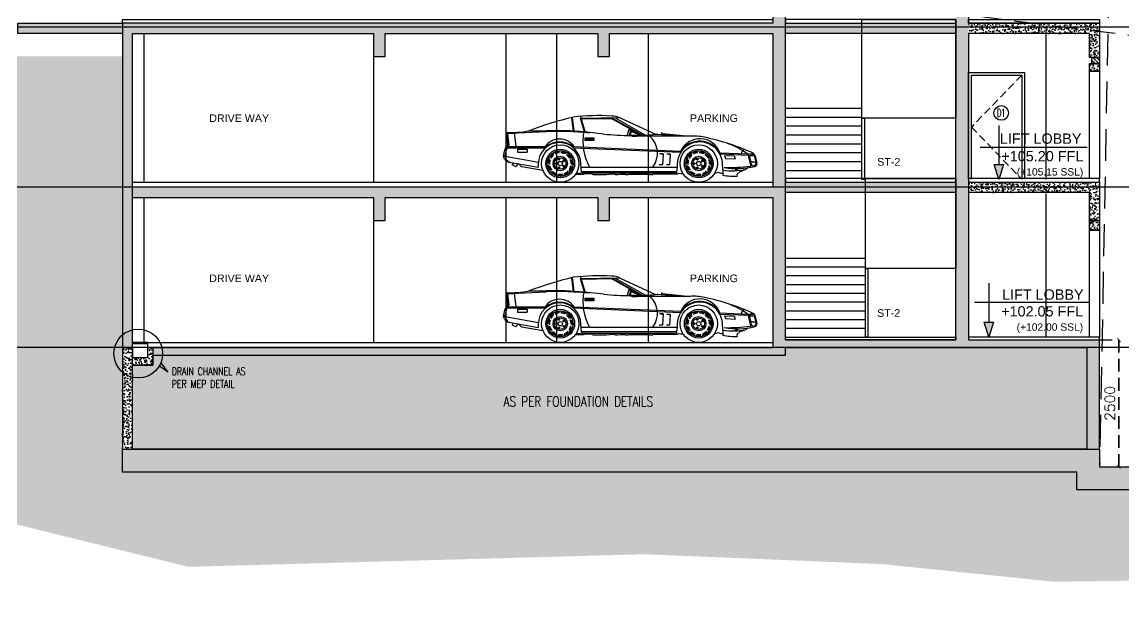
# Model space of a CAD drawing. Header units: millimetres. Extents: x -414464 to 1686, y -90036 to 108605.
# Drawn here: x -127177 to -105512, y -6385 to 5315 of the extents above; entities that cross this region are included whole.
import ezdxf
from ezdxf.enums import TextEntityAlignment as Align

# ---------------------------------------------------------------- set-up
doc = ezdxf.new("R2010")
doc.units = ezdxf.units.MM
doc.header["$LTSCALE"] = 1000
doc.header["$MEASUREMENT"] = 0
for name, pattern in [('AUDIT_D_120904163729-0', [0]), ('COLUMNS-T5-231111$0$HIDDEN', [0.375, 0.25, -0.125]), ('DASHED', [0.75, 0.5, -0.25]), ('HIDDEN', [0.375, 0.25, -0.125]), ('HIDDEN2', [0.1875, 0.125, -0.0625]), ('T8_PROFILE SECTIONS$0$HIDDEN', [0.375, 0.25, -0.125])]:
    doc.linetypes.add(name, pattern=pattern)
doc.layers.get('0').update_dxf_attribs({"linetype": 'AUDIT_D_120904163729-0'})
for name, color, linetype in [('a-door', 1, 'Continuous'), ('a-ele 1', 252, 'Continuous'), ('A-ELE1', 8, 'Continuous'), ('a-floor finish', 26, 'Continuous'), ('a-hat rcc', 252, 'Continuous'), ('a-hat wall-100', 252, 'Continuous'), ('a-pl ele', 225, 'Continuous'), ('a-rcc', 3, 'Continuous'), ('A-RSP DOOR NO', 4, 'Continuous'), ('a-wall-100', 6, 'Continuous'), ('B-AR-ANNO-E DECK FLOOR$0$a-text', 4, 'Continuous'), ('EL', 1, 'Continuous'), ('ELEV 5', 8, 'Continuous'), ('LEVEL', 7, 'Continuous'), ('PRESTXT', 7, 'Continuous'), ('sb-hatch', 1, 'Continuous'), ('STAIRS', 1, 'Continuous')]:
    doc.layers.add(name, color=color, linetype=linetype)
doc.layers.add('T8_PROFILE SECTIONS$0$A-DIMENSION', color=2, linetype='Continuous', lineweight=35)
doc.styles.add('arial', font='sanss___.ttf')
doc.styles.add('ATTR', font='romans.shx', dxfattribs={"width": 0.8, "height": 0.7})
doc.styles.add('B-AR-ANNO-E DECK FLOOR$0$DIMTEXT', font='SIMPLEX.shx', dxfattribs={"width": 0.75})
doc.styles.add('DIM150', font='SIMPLEX.shx', dxfattribs={"width": 0.6})
doc.styles.add('T8_PROFILE SECTIONS$0$Romans 1', font='romans.shx', dxfattribs={"height": 200})
doc.dimstyles.new('T8_PROFILE SECTIONS$0$ALPINE S', dxfattribs={"dimscale": 0, "dimtxt": 200, "dimasz": 75, "dimexe": 0, "dimexo": 0, "dimgap": 75, "dimtad": 1, "dimdec": 0, "dimzin": 0, "dimdsep": 46, "dimtxsty": 'T8_PROFILE SECTIONS$0$Romans 1', "dimblk": 'T8_PROFILE SECTIONS$0$_ArchTick', "dimcen": 0.09, "dimclrd": 256, "dimclre": 256, "dimclrt": 7, "dimadec": 0, "dimazin": 0, "dimtfac": 1, "dimtdec": 0, "dimtofl": 0, "dimtmove": 1, "dimatfit": 0, "dimldrblk": 'T8_PROFILE SECTIONS$0$_Open90', "dimfxl": 1, "dimtolj": 1, "dimtzin": 0, "dimarcsym": 0})
pattern_1 = [(50, (-181260.01, -158031.87), (143.45204, -12.55043), [15, -165]), (355, (-181260.01, -158031.87), (-27.75027, 150.43843), [12, -132]), (100.45144, (-181248.06, -158032.91), (115.70177, 137.888), [12.74804, -140.22842]), (46.1842, (-181260.01, -157991.87), (213.44827, -33.10386), [22.5, -247.5]), (96.63564, (-181242.23, -157994.63), (186.9324, 194.82372), [19.12207, -210.34275]), (351.18416, (-181260.01, -157991.87), (186.9324, 194.82372), [18, -198]), (21, (-181240.01, -158001.87), (119.38141, -80.52378), [15, -165]), (326, (-181240.01, -158001.87), (48.66307, 145.03001), [12, -132]), (71.45144, (-181230.06, -158008.58), (168.04448, 64.50623), [12.74804, -140.22842]), (37.5, (-181260.013, -158031.87), (2.431971, 66.57877), [0, -130.4, 0, -134, 0, -132.5]), (7.5, (-181260.01, -158031.87), (52.613907, 78.882342), [0, -76.4, 0, -127.4, 0, -50.5]), (327.5, (-181304.613, -158031.87), (106.764487, -4.510974), [0, -50, 0, -156, 0, -207]), (317.5, (-181324.61, -158031.87), (116.637234, 20.020996), [0, -65, 0, -103.6, 0, -147])]
pattern_2 = [(50, (0, 0), (143.45204, -12.55043), [15, -165]), (355, (0, 0), (-27.75027, 150.43843), [12, -132]), (100.45144, (11.95, -1.05), (115.70177, 137.888), [12.74804, -140.22842]), (46.1842, (0, 40), (213.44827, -33.10386), [22.5, -247.5]), (96.63564, (17.79, 37.24), (186.9324, 194.82372), [19.12207, -210.34275]), (351.18416, (0, 40), (186.9324, 194.82372), [18, -198]), (21, (20, 30), (119.38141, -80.52378), [15, -165]), (326, (20, 30), (48.66307, 145.03001), [12, -132]), (71.45144, (29.95, 23.29), (168.04448, 64.50623), [12.74804, -140.22842]), (37.5, (0, 0), (2.431971, 66.57877), [0, -130.4, 0, -134, 0, -132.5]), (7.5, (0, 0), (52.613907, 78.882342), [0, -76.4, 0, -127.4, 0, -50.5]), (327.5, (-44.6, 0), (106.764487, -4.510974), [0, -50, 0, -156, 0, -207]), (317.5, (-64.6, 0), (116.637234, 20.020996), [0, -65, 0, -103.6, 0, -147])]

# ---------------------------------------------------------------- blocks, each defined once
blk = doc.blocks.new('A$C50ED7ECD')
at = {"layer": 'LEVEL', "color": 8, "linetype": 'HIDDEN2', "ltscale": 5}
for p, q in [((147.4587, 5.215), (63.4951, 5.215)), ((147.4587, 2.065), (63.4951, 2.065)), ((147.4587, -1.085), (63.4951, -1.085))]:
    blk.add_line(p, q, dxfattribs=at)
blk = doc.blocks.new('Door-Tag')
at = {"layer": 'A-RSP DOOR NO'}
blk.add_circle((0, 0.001), 0.16, dxfattribs=at)
at = {"layer": 'A-RSP DOOR NO', "style": 'DIM150', "width": 0.6}
blk.add_attdef('DOOR-NO', text='', height=0.16, dxfattribs=at).set_placement((258.618, 64.001), align=Align.MIDDLE_CENTER)
blk = doc.blocks.new('02ECAR07')
at = {"color": 0, "linetype": 'ByBlock'}
for p, q in [((-127.48, 35.41), (-128.75, 44.93)), ((-126.99, 35.48), (-128.25, 45)), ((-95.06, 44.72), (-122.72, 44.25)), ((-120, 35), (-122.72, 44.25)), ((-100.76, 44.12), (-122.05, 43.76)), ((-119.52, 35.14), (-122.05, 43.76)), ((-101.62, 44.61), (-80.37, 32.65)), ((-100.63, 44.63), (-79.42, 32.7)), ((-98.66, 44.66), (-77.56, 32.79)), ((-95.06, 44.72), (-70.5, 33.35)), ((-174.5, 34.5), (-173.5, 26)), ((-173.43, 33.98), (-172.48, 25.86)), ((-167.5, 24.75), (-168.5, 34.25)), ((-166.18, 34.23), (-146.49, 35.25)), ((-158.5, 35.75), (-146.5, 35.75)), ((-106.5, 33.5), (-120, 35)), ((-119.5, 29), (-119.5, 30.75)), ((-119.5, 30.75), (-113.5, 30.75)), ((-113.5, 30.75), (-113.5, 29)), ((-89.43, 36.03), (-90.35, 32.64)), ((-87.98, 35.63), (-88.84, 32.5)), ((-87.5, 35.5), (-88.25, 32.75)), ((-88.25, 32.75), (-81.75, 32.75)), ((-88.25, 32.75), (-87.75, 32.25)), ((-87.75, 32.25), (-82.25, 32.5)), ((-87.25, 36), (-87.5, 35.5)), ((-81.5, 32.75), (-87.5, 35.25)), ((-81.5, 32.75), (-87.25, 36)), ((-86.5, 31.75), (-86.5, 32.5)), ((-83.5, 31.75), (-86.5, 31.75)), ((-83.5, 32.5), (-83.5, 31.75)), ((-46.5, 32), (-83.5, 32)), ((-82.25, 32.5), (-81.5, 32.75)), ((-69.1, 33.46), (-50.9, 32)), ((-66.43, 34.23), (-66.69, 33.24)), ((-65.78, 34.17), (-66.43, 34.23)), ((-65.59, 33.93), (-65.78, 34.17)), ((-65.59, 33.93), (-46.5, 32)), ((-176.17, 18.33), (-174.94, 23.24)), ((-175.11, 18.42), (-173.91, 23.24)), ((-174, 24.75), (-173.5, 26)), ((-173.75, 24.25), (-174, 24.75)), ((-174, 23.75), (-173.75, 24.25)), ((-173.97, 24.75), (-146.66, 24.75)), ((-173.97, 24), (-146.79, 24)), ((-172.92, 24.75), (-172.48, 25.86)), ((-166.5, 23), (-159.75, 23)), ((-166.5, 23), (-166.5, 21)), ((-159.75, 23), (-159.75, 21)), ((-127.85, 24.76), (-53.04, 21.6)), ((-127.71, 24), (-52.94, 20.85)), ((-113.5, 29.75), (-119.5, 29.75)), ((-113.5, 29), (-119.5, 29)), ((-175.52, 18.17), (-176.11, 18.17)), ((-175.53, 16.36), (-176.11, 17.69)), ((-175, 18), (-175.52, 18.17)), ((-175.13, 18.04), (-151.95, 13.92)), ((-174.13, 15.66), (-175.06, 17.78)), ((-166.5, 21), (-159.75, 21)), ((-65.25, 19.75), (-67.75, 19.75)), ((-65.25, 19.75), (-65.75, 12)), ((-60.25, 19.5), (-62.75, 19.5)), ((-60.25, 19.5), (-60.75, 12)), ((-25.88, 19.71), (-6.24, 18.88)), ((-25.72, 20.45), (-6.43, 19.64)), ((-22.49, 18.57), (-15.83, 18.29)), ((-22.49, 18.57), (-21.98, 16.54)), ((-21.98, 16.54), (-15.07, 16.25)), ((-15.83, 18.29), (-15.07, 16.25)), ((-6.43, 19.64), (-4.71, 12.54)), ((-6.24, 18.88), (-1.96, 19.31)), ((-5.66, 19.69), (-2.83, 19.98)), ((-5.18, 17.66), (-4.23, 13.75)), ((-4.74, 18.28), (-1.88, 18.56)), ((-1.88, 18.56), (-0.75, 14)), ((-1.45, 18.82), (-0.04, 13.39)), ((-172.57, 14.02), (-152, 10.37)), ((-167.43, 10.72), (-170.11, 12.08)), ((-164.96, 12.06), (-165.25, 12.75)), ((-163.47, 10.88), (-148.87, 8.29)), ((-152, 12.75), (-152, 10.37)), ((-122.07, 7.42), (-122.5, 12.75)), ((-122, 10.5), (-55.4, 10.5)), ((-65.75, 12), (-68, 12)), ((-60.75, 12), (-63, 12)), ((-55.4, 10.5), (-56, 7.5)), ((-23.75, 8.5), (-24.03, 13.18)), ((-23.75, 8.5), (-23.75, 5)), ((-11.75, 7.5), (-7.5, 9)), ((-7.5, 9), (-6.5, 10)), ((-4.5, 11.25), (-3.75, 11.75)), ((-4.45, 14.64), (-1.25, 14)), ((-2.25, 14), (-4.24, 13.8)), ((-4.11, 13.22), (-3.75, 11.75)), ((-3.98, 11.81), (-1.75, 11.25)), ((-0.75, 14), (-2.25, 14)), ((-126, 5.5), (-120.5, 5.5)), ((-119.5, 6.5), (-125.75, 6)), ((-122, 7.5), (-56, 7.5)), ((-121.08, 6.5), (-56, 6.5)), ((-120.5, 5.5), (-119.25, 6)), ((-119.25, 6), (-114.25, 6)), ((-114.25, 6), (-114, 5.25)), ((-114, 5.25), (-104.5, 5.25)), ((-104.5, 5.25), (-102.5, 5.5)), ((-102.5, 5.5), (-100.5, 5.75)), ((-100.5, 5.75), (-99, 5.75)), ((-99, 5.75), (-98.5, 5.25)), ((-98.5, 5.25), (-96.75, 5.25)), ((-96.75, 5.25), (-95, 5.5)), ((-95, 5.5), (-91.75, 5.5)), ((-91.75, 5.5), (-91.5, 5.25)), ((-91.5, 5.25), (-89.5, 5.25)), ((-89.5, 5.25), (-88.75, 5.5)), ((-88.75, 5.5), (-75, 5.5)), ((-75, 5.5), (-74.5, 5.25)), ((-74.5, 5.25), (-72.5, 5.25)), ((-72.5, 5.25), (-72.25, 5.5)), ((-72.25, 5.5), (-64.75, 5.75)), ((-64.75, 5.75), (-56.5, 5.75)), ((-56.5, 5.75), (-55, 5.75)), ((-56, 7.5), (-56, 6.5)), ((-55, 5.75), (-54.5, 6.25)), ((-54.5, 6.25), (-53, 6)), ((-53, 6), (-52, 6)), ((-52, 6), (-51.58, 6.21)), ((-28.5, 6.25), (-29.49, 6.08)), ((-27, 6.75), (-28.5, 6.25)), ((-25, 6), (-27, 6.75)), ((-23.75, 6), (-25, 6)), ((-13.86, 5.63), (-11.75, 7.5))]:
    blk.add_line(p, q, dxfattribs=at)
for centre, radius in [((-136.75, 13), 13), ((-136.75, 13), 10), ((-40.5, 13), 13), ((-40.5, 13), 10), ((-136.75, 13), 9), ((-136.75, 13), 5), ((-136.75, 13), 4), ((-137.68, 15.85), 0.5), ((-40.5, 13), 9), ((-40.5, 13), 5), ((-40.5, 13), 4), ((-41.43, 15.85), 0.5), ((-139.75, 13), 0.5), ((-136.75, 13), 1.5), ((-137.68, 10.15), 0.5), ((-134.32, 14.76), 0.5), ((-134.32, 11.24), 0.5), ((-43.5, 13), 0.5), ((-40.5, 13), 1.5), ((-41.43, 10.15), 0.5), ((-38.07, 14.76), 0.5), ((-38.07, 11.24), 0.5)]:
    blk.add_circle(centre, radius, dxfattribs=at)
for centre, radius, start, end in [((-110.39, -96.48), 142.79, 86.22906, 96.98294), ((-100.5, 33.88), 12.13, 63.36964, 92.36209), ((-71.56, -191.14), 242.97, 103.37068, 110.96566), ((-121.08, 44.69), 1.7, 138.86115, 195.16002), ((-172.54, 112.41), 77.93, 268.5572, 280.37712), ((-174.28, 33.51), 0.968, 28.88096, 100.31646), ((-186.46, 28.71), 13.01, 353.86199, 19.33909), ((-186.13, 28.71), 13.01, 353.86199, 19.33909), ((-163.92, 31.67), 9.74, 179.51424, 197.70135), ((-172.54, 112.41), 78.43, 269.34674, 274.64872), ((-140.12, -207.54), 243.38, 85.25672, 91.50098), ((-140.12, -207.54), 242.88, 84.41789, 91.50098), ((-81.75, 28.75), 39.25, 170.83765, 207.70755), ((-87.75, 208.66), 176.16, 263.88991, 269.91886), ((-88.71, 35.81), 0.75, 346.1229, 163.36686), ((-87.75, 208.66), 176.16, 271.88118, 275.95818), ((-84.84, 20.2), 15.69, 321.83432, 48.79477), ((-69.26, 31.46), 2, 85.42737, 95.95818), ((-44, -1.71), 33.8, 77.18008, 94.24161), ((-72.68, -136.67), 171.78, 65.91101, 77.83974), ((-173.97, 23), 1, 90, 165.96376), ((-172.94, 23), 1, 90, 165.96376), ((-137.25, 12.75), 14.75, 0, 180), ((-137.25, 17.75), 12.25, 34.8499, 145.1501), ((-137.25, 12.75), 15.25, 51.93454, 128.10462), ((-39.75, 12.25), 15.75, 3.39314, 186.37937), ((-39.75, 12.25), 16.25, 30.32247, 144.8528), ((-39.62, 15.45), 14.75, 20.20327, 155.11643), ((-38.92, -25.7), 55.78, 54.37454, 70.69108), ((-175.2, 18.09), 1, 165.96376, 203.62938), ((-171.87, 17.96), 4, 203.62938, 259.92894), ((-174.14, 18.18), 1, 165.96376, 203.62938), ((-171.38, 16.86), 3, 203.62938, 259.92894), ((-136.75, 13), 8.5, 155.45455, 178.54158), ((-136.75, 13), 8, 159.12897, 182.43469), ((-136.75, 13), 7.5, 161.83836, 185.40834), ((-136.75, 13), 8.5, 122.72727, 145.81431), ((-136.75, 13), 8, 126.4017, 149.70742), ((-136.75, 13), 7.5, 129.11109, 152.68106), ((-136.75, 13), 7.5, 96.38382, 119.95379), ((-136.75, 13), 8, 93.67443, 116.98015), ((-136.75, 13), 8.5, 90, 113.08703), ((-136.75, 13), 7.5, 63.65654, 87.22652), ((-136.75, 13), 8, 60.94715, 84.25288), ((-136.75, 13), 8.5, 57.27273, 80.35976), ((-136.75, 13), 7.5, 30.92927, 54.49925), ((-136.75, 13), 8, 28.21988, 51.5256), ((-136.75, 13), 8.5, 24.54545, 47.63249), ((-136.75, 13), 7.5, 358.202, 21.77197), ((-136.75, 13), 8, 355.49261, 18.79833), ((-67.44, 15.69), 4.07, 58.17242, 94.39871), ((-62.44, 15.44), 4.07, 58.17242, 94.39871), ((-40.5, 13), 8.5, 155.45455, 178.54158), ((-40.5, 13), 8, 159.12897, 182.43469), ((-40.5, 13), 7.5, 161.83836, 185.40834), ((-40.5, 13), 8.5, 122.72727, 145.81431), ((-40.5, 13), 8, 126.4017, 149.70742), ((-40.5, 13), 7.5, 129.11109, 152.68106), ((-40.5, 13), 7.5, 96.38382, 119.95379), ((-40.5, 13), 8, 93.67443, 116.98015), ((-40.5, 13), 8.5, 90, 113.08703), ((-40.5, 13), 7.5, 63.65654, 87.22652), ((-40.5, 13), 8, 60.94715, 84.25288), ((-40.5, 13), 8.5, 57.27273, 80.35976), ((-40.5, 13), 7.5, 30.92927, 54.49925), ((-40.5, 13), 8, 28.21988, 51.5256), ((-40.5, 13), 8.5, 24.54545, 47.63249), ((-40.5, 13), 7.5, 358.202, 21.77197), ((-40.5, 13), 8, 355.49261, 18.79833), ((-7.91, 20.1), 2.87, 112.43961, 187.04751), ((-4.69, 17.78), 0.5, 95.67433, 193.57043), ((-3.39, 18.32), 2, 14.62087, 65.91101), ((-164.47, 9.88), 6.05, 143.80213, 158.69895), ((-165.06, 10.39), 2.4, 100.59686, 172.30302), ((-163.12, 12.85), 2, 203.19859, 259.92894), ((-136.75, 13), 8.5, 188.18182, 211.26885), ((-136.75, 13), 8, 191.85624, 215.16197), ((-136.75, 13), 7.5, 194.56563, 218.13561), ((-136.75, 13), 7.5, 292.74745, 316.31743), ((-136.75, 13), 7.5, 325.47472, 349.0447), ((-136.75, 13), 8, 322.76533, 346.07106), ((-136.75, 13), 8.5, 319.09091, 342.17794), ((-136.75, 13), 8.5, 351.81818, 14.90521), ((-40.5, 13), 8.5, 188.18182, 211.26885), ((-40.5, 13), 8, 191.85624, 215.16197), ((-40.5, 13), 7.5, 194.56563, 218.13561), ((-40.5, 13), 7.5, 292.74745, 316.31743), ((-40.5, 13), 7.5, 325.47472, 349.0447), ((-40.5, 13), 8, 322.76533, 346.07106), ((-40.5, 13), 8.5, 319.09091, 342.17794), ((-40.5, 13), 8.5, 351.81818, 14.90521), ((-16.88, 49.69), 41.76, 260.53823, 282.98655), ((-20.16, 129.93), 119.71, 268.75799, 277.51473), ((-13.8, 62.17), 52.69, 260.21832, 283.49259), ((-8.12, 6.46), 7.18, 155.00768, 167.84929), ((-8.12, 6.46), 6.18, 150.50211, 165.30361), ((-3.74, 12.78), 1, 193.57043, 255.96376), ((-3.31, 13.38), 2.64, 306.32683, 13.70696), ((-1.97, 12.88), 2, 283.49259, 14.62087), ((-136.75, 13), 8.5, 220.90909, 243.99612), ((-136.75, 13), 8, 224.58352, 247.88924), ((-136.75, 13), 7.5, 227.29291, 250.86288), ((-136.75, 13), 8.5, 253.63636, 276.7234), ((-136.75, 13), 8, 257.31079, 280.61651), ((-136.75, 13), 7.5, 260.02018, 283.59015), ((-136.75, 13), 8.5, 286.36364, 309.45067), ((-136.75, 13), 8, 290.03806, 313.34378), ((-121.08, 7.5), 1, 184.57392, 270), ((-40.5, 13), 8.5, 220.90909, 243.99612), ((-40.5, 13), 8, 224.58352, 247.88924), ((-40.5, 13), 7.5, 227.29291, 250.86288), ((-40.5, 13), 8.5, 253.63636, 276.7234), ((-40.5, 13), 8, 257.31079, 280.61651), ((-40.5, 13), 7.5, 260.02018, 283.59015), ((-40.5, 13), 8.5, 286.36364, 309.45067), ((-40.5, 13), 8, 290.03806, 313.34378), ((-15.86, 39.57), 35.46, 257.14682, 273.2327), ((-8.12, 4.88), 5.78, 172.52503, 187.03728)]:
    blk.add_arc(centre, radius, start, end, dxfattribs=at)
blk = doc.blocks.new('building-10-dopoff')
at = {"layer": 'sb-hatch'}
h = blk.add_hatch(dxfattribs=at)
h.set_pattern_fill('DOTS', color=8, scale=450, style=0)
h.set_pattern_definition([(337.090276, (324409.33, -2929.653), (23.9017488, 20.4322278), [0, -28.125])])
h.paths.add_polyline_path([(-16274.8, 125), (-16274.8, 125), (-16274.8, 50), (-15563, 50), (-15563, 125), (-15549.6, 125), (-15549.6, -280), (-16274.8, -280)])
edge = h.paths.add_edge_path()
edge.add_line((-2056.7, 200), (0, 200))
edge.add_line((0, 200), (0, 0))
edge.add_line((0, 0), (-2056.7, 0))
edge.add_line((-2056.7, 0), (-2056.7, 200))
blk.add_lwpolyline([(-2056.7, 200), (0, 200), (0, 0), (-2056.7, 0)], close=True)
at = {"layer": 'a-door', "color": 2, "linetype": 'COLUMNS-T5-231111$0$HIDDEN', "elevation": -15.3}
blk.add_lwpolyline([(3.3, 125), (-2897.8, 125)], dxfattribs=at)
at = {"color": 8, "style": 'ATTR', "text_generation_flag": 4, "width": 0.8, "flags": 9}
blk.add_attdef('ESTCODE', (-3884.6, 171.2), '', height=22.3, rotation=180, dxfattribs=at)
blk = doc.blocks.new('T8_PROFILE SECTIONS$0$_ArchTick')
at = {"color": 0, "linetype": 'ByBlock', "const_width": 0.15}
blk.add_lwpolyline([(-0.5, -0.5), (0.5, 0.5)], dxfattribs=at)
blk = doc.blocks.new('*D258')
at = {"layer": 'T8_PROFILE SECTIONS$0$A-DIMENSION', "linetype": 'T8_PROFILE SECTIONS$0$HIDDEN', "lineweight": -2, "transparency": 16777216}
for p, q in [((-105992, -935), (-105614, -935)), ((-105992, -3435), (-105614, -3435))]:
    blk.add_line(p, q, dxfattribs=at)
at = {"layer": 'T8_PROFILE SECTIONS$0$A-DIMENSION', "linetype": 'T8_PROFILE SECTIONS$0$HIDDEN', "transparency": 16777216}
blk.add_line((-105614, -3435), (-105614, -935), dxfattribs=at)
at = {"layer": 'T8_PROFILE SECTIONS$0$A-DIMENSION', "linetype": 'ByBlock', "transparency": 16777216, "xscale": 75, "yscale": 75, "zscale": 75}
for p, rotation in [((-105614, -935), 90), ((-105614, -3435), 270)]:
    blk.add_blockref('T8_PROFILE SECTIONS$0$_ArchTick', p, dxfattribs=dict(at, rotation=rotation))
at = {"layer": 'T8_PROFILE SECTIONS$0$A-DIMENSION', "color": 7, "linetype": 'ByBlock', "transparency": 16777216, "insert": (-105789, -2185), "char_height": 200, "attachment_point": 5, "rotation": 90, "style": 'T8_PROFILE SECTIONS$0$Romans 1'}
blk.add_mtext('\\A1;2500', dxfattribs=at)
blk = doc.blocks.new('T8_PROFILE SECTIONS$0$_Open90')
at = {"color": 0, "linetype": 'ByBlock', "lineweight": -2}
for p, q in [((0, 0), (-1, 0)), ((-0.5, 0.5), (0, 0)), ((0, 0), (-0.5, -0.5))]:
    blk.add_line(p, q, dxfattribs=at)

msp = doc.modelspace()

# ---------------------------------------------------------------- hatches: boundary and pattern name
at = {"layer": 'A-ELE1'}
h = msp.add_hatch(dxfattribs=at)
h.set_pattern_fill('EARTH', color=256, scale=1500, angle=45)
h.set_pattern_definition([(45, (-181260, -158031.87), (6e-14, 530.3301), [375, -375]), (45, (-181359.44, -157932.43), (6e-14, 530.3301), [375, -375]), (45, (-181458.88, -157833), (6e-14, 530.3301), [375, -375]), (135, (-181458.88, -157766.7), (-530.3301, 1e-13), [375, -375]), (135, (-181359.44, -157667.27), (-530.3301, 1e-13), [375, -375]), (135, (-181260, -157567.83), (-530.3301, 1e-13), [375, -375])])
h.paths.add_polyline_path([(-78098.9, -1285), (-78098.9, -3534.9), (-103540, -3535), (-103540, -3885), (-106440.8, -3885), (-106440.8, -3535), (-112616.2, -3535), (-125204.9, -3535), (-125204.9, 4640.8), (-142736, 4640.8), (-142477, 2065.8), (-141122, 892.1), (-131120, -1786.5), (-128765, -4200), (-123905, -5399), (-114939.1, -5151.6), (-110274.7, -5344.4), (-106897, -5691.4), (-100795, -5614.3), (-91723.6, -5421), (-85764.1, -6385), (-80529, -5690.9), (-64924.7, -4804.1), (-63814.9, -3185), (-76748.9, -3185), (-76748.9, -1285)])
h = msp.add_hatch(dxfattribs=at)
h.set_pattern_fill('HEX', color=256, scale=750, angle=90)
h.set_pattern_definition([(90, (-181260.01, -158031.87), (-162.37976, 1e-14), [93.75, -187.5]), (210, (-181260.01, -158031.87), (81.18988, -140.625), [93.75, -187.5]), (150, (-181260.01, -157938.12), (-81.18988, -140.625), [93.75, -187.5])])
h.paths.add_polyline_path([(-125004.8, -1435), (-124604.9, -1435), (-124604.9, -1235), (-112166.2, -1235), (-112166.2, -1085), (-106240.9, -1085), (-106240.9, -3085), (-125004.8, -3085)])
at = {"layer": 'a-hat rcc'}
h = msp.add_hatch(dxfattribs=at)
h.set_pattern_fill('AR-CONC', color=256, scale=20, style=0)
h.set_pattern_definition(pattern_2)
h.paths.add_polyline_path([(-108565.4, 11515), (-106190.9, 11515), (-106190.9, 10965), (-105991.8, 10965), (-105991.8, 11715), (-108816.2, 11715), (-108816.2, 8515), (-108816.2, 8315), (-108816.2, 5365), (-108816.2, 5165), (-108816.2, 2215), (-108816.2, 2140), (-108816.2, 1940), (-108816.2, -935), (-112166.2, -935), (-112166.2, 2065), (-112166.3, 5515), (-112166.3, 11515), (-112416.2, 11515), (-112416.2, 11315), (-112416.3, 5290), (-120800.9, 5290), (-125204.9, 5290), (-125204.9, -1085), (-125004.9, -1085), (-125004.9, -1085), (-125004.8, 5090), (-120264.5, 5090), (-120264.5, 4640), (-120034.5, 4640), (-120034.5, 5090), (-115854.9, 5090), (-115854.9, 4640), (-115624.9, 4640), (-115624.9, 5090), (-112416.2, 5090), (-112416.2, 2065), (-125004.8, 2065), (-125004.8, 1865), (-120264.5, 1865), (-120264.5, 1415), (-120034.5, 1415), (-120034.5, 1865), (-115854.9, 1865), (-115854.9, 1415), (-115624.9, 1415), (-115624.9, 1865), (-112416.2, 1865), (-112416.2, -1085), (-115096.2, -1085), (-120570.8, -1085), (-120800.8, -1085), (-124604.9, -1085), (-124604.9, -1235), (-120800.8, -1235), (-120570.8, -1235), (-115096.2, -1235), (-112166.2, -1235), (-112166.2, -1085), (-106240.9, -1085), (-106240.9, -3085), (-105990.9, -3085), (-105991.8, -935), (-108565.4, -935), (-108565.4, 2140), (-108565.4, 5165), (-108565.4, 8315), (-108565.4, 8365)])
h = msp.add_hatch(dxfattribs=at)
h.set_pattern_fill('AR-CONC', color=256, scale=20, style=0)
h.set_pattern_definition([(50, (5121898.37, -1787925.87), (143.4520365, -12.550427), [15, -165]), (355, (5121898.37, -1787925.87), (-27.7502667, 150.4384267), [12, -132]), (100.4514445, (5121910.33, -1787926.91), (115.7017693, 137.8879982), [12.7480384, -140.2284224]), (46.1842, (5121898.37, -1787885.87), (213.448266, -33.103856), [22.5, -247.5]), (96.6356355, (5121916.16, -1787888.63), (186.932389, 194.82372), [19.122068, -210.342752]), (351.184164, (5121898.37, -1787885.87), (186.932389, 194.82372), [18, -198]), (21, (5121918.37, -1787895.87), (119.3814104, -80.5237781), [15, -165]), (326, (5121918.37, -1787895.87), (48.6630664, 145.030009), [12, -132]), (71.4514447, (5121928.32, -1787902.58), (168.0444753, 64.5062306), [12.748038, -140.2284224]), (37.5, (5121898.374, -1787925.87), (2.43197106, 66.57877077), [0, -130.4, 0, -134, 0, -132.5]), (7.5, (5121898.374, -1787925.87), (52.6139075, 78.8823424), [0, -76.4, 0, -127.4, 0, -50.5]), (327.5, (5121853.774, -1787925.87), (106.76448723, -4.51097435), [0, -50, 0, -156, 0, -207]), (317.5, (5121833.77, -1787925.87), (116.6372339, 20.0209965), [0, -65, 0, -103.6, 0, -147])])
h.paths.add_polyline_path([(-112166.3, 5090), (-112166.3, 5290), (-108816.2, 5290), (-108816.2, 5090)])
h = msp.add_hatch(dxfattribs=at)
h.set_pattern_fill('AR-CONC', color=256, scale=20, style=0)
h.set_pattern_definition([(50, (5122055.83, -1775025.87), (143.4520365, -12.550427), [15, -165]), (355, (5122055.83, -1775025.87), (-27.7502667, 150.4384267), [12, -132]), (100.4514445, (5122067.78, -1775026.91), (115.7017693, 137.8879982), [12.7480384, -140.2284224]), (46.1842, (5122055.83, -1774985.87), (213.448266, -33.103856), [22.5, -247.5]), (96.6356355, (5122073.62, -1774988.63), (186.932389, 194.82372), [19.122068, -210.342752]), (351.184164, (5122055.83, -1774985.87), (186.932389, 194.82372), [18, -198]), (21, (5122075.83, -1774995.87), (119.3814104, -80.5237781), [15, -165]), (326, (5122075.83, -1774995.87), (48.6630664, 145.030009), [12, -132]), (71.4514447, (5122085.78, -1775002.58), (168.0444753, 64.5062306), [12.748038, -140.2284224]), (37.5, (5122055.83, -1775025.867), (2.43197106, 66.57877077), [0, -130.4, 0, -134, 0, -132.5]), (7.5, (5122055.83, -1775025.87), (52.6139075, 78.8823424), [0, -76.4, 0, -127.4, 0, -50.5]), (327.5, (5122011.23, -1775025.87), (106.76448723, -4.51097435), [0, -50, 0, -156, 0, -207]), (317.5, (5121991.23, -1775025.87), (116.6372339, 20.0209965), [0, -65, 0, -103.6, 0, -147])])
edge = h.paths.add_edge_path()
edge.add_line((-106190.9, 5090), (-108565.4, 5090))
edge.add_line((-108565.4, 5090), (-108565.4, 5290))
edge.add_line((-108565.4, 5290), (-106190.9, 5290))
edge.add_line((-106190.9, 5290), (-105991.8, 5290))
edge.add_line((-105991.8, 5290), (-105991.8, 4615))
edge.add_line((-105991.8, 4615), (-106190.9, 4615))
edge.add_line((-106190.9, 4615), (-106190.9, 5290))
h = msp.add_hatch(dxfattribs=at)
h.set_pattern_fill('AR-CONC', color=256, scale=20, style=0)
h.set_pattern_definition([(50, (-183619.38, -167506.87), (143.45204, -12.55043), [15, -165]), (355, (-183619.38, -167506.87), (-27.75027, 150.43843), [12, -132]), (100.451444, (-183607.42, -167507.91), (115.70177, 137.888), [12.74804, -140.22842]), (46.1842, (-183619.38, -167466.87), (213.44827, -33.10386), [22.5, -247.5]), (96.63564, (-183601.6, -167469.63), (186.9324, 194.82372), [19.12207, -210.34275]), (351.18416, (-183619.38, -167466.87), (186.9324, 194.82372), [18, -198]), (21, (-183599.38, -167476.87), (119.38141, -80.52378), [15, -165]), (326, (-183599.38, -167476.87), (48.66307, 145.03001), [12, -132]), (71.451445, (-183589.43, -167483.58), (168.04448, 64.50623), [12.74804, -140.22842]), (37.5, (-183619.38, -167506.87), (2.431971, 66.578771), [0, -130.4, 0, -134, 0, -132.5]), (7.5, (-183619.38, -167506.87), (52.613907, 78.882342), [0, -76.4, 0, -127.4, 0, -50.5]), (327.5, (-183663.98, -167506.87), (106.764487, -4.510974), [0, -50, 0, -156, 0, -207]), (317.5, (-183683.98, -167506.87), (116.637234, 20.020996), [0, -65, 0, -103.6, 0, -147])])
h.paths.add_polyline_path([(-106190.9, 4350), (-106190.9, 4500), (-105991.8, 4500), (-105991.8, 4350)])
h = msp.add_hatch(dxfattribs=at)
h.set_pattern_fill('AR-CONC', color=256, scale=20, style=0)
h.set_pattern_definition([(50, (5121898.37, -1790975.87), (143.4520365, -12.550427), [15, -165]), (355, (5121898.37, -1790975.87), (-27.7502667, 150.4384267), [12, -132]), (100.4514445, (5121910.33, -1790976.91), (115.7017693, 137.8879982), [12.7480384, -140.2284224]), (46.1842, (5121898.37, -1790935.87), (213.448266, -33.103856), [22.5, -247.5]), (96.6356355, (5121916.16, -1790938.63), (186.932389, 194.82372), [19.122068, -210.342752]), (351.184164, (5121898.37, -1790935.87), (186.932389, 194.82372), [18, -198]), (21, (5121918.37, -1790945.87), (119.3814104, -80.5237781), [15, -165]), (326, (5121918.37, -1790945.87), (48.6630664, 145.030009), [12, -132]), (71.4514447, (5121928.32, -1790952.58), (168.0444753, 64.5062306), [12.748038, -140.2284224]), (37.5, (5121898.374, -1790975.87), (2.43197106, 66.57877077), [0, -130.4, 0, -134, 0, -132.5]), (7.5, (5121898.374, -1790975.87), (52.6139075, 78.8823424), [0, -76.4, 0, -127.4, 0, -50.5]), (327.5, (5121853.774, -1790975.87), (106.76448723, -4.51097435), [0, -50, 0, -156, 0, -207]), (317.5, (5121833.77, -1790975.87), (116.6372339, 20.0209965), [0, -65, 0, -103.6, 0, -147])])
h.paths.add_polyline_path([(-112166.2, 1965), (-112166.2, 2165), (-108816.2, 2165), (-108816.2, 1965)])
h = msp.add_hatch(dxfattribs=at)
h.set_pattern_fill('AR-CONC', color=256, scale=20, style=0)
h.set_pattern_definition([(50, (5122055.83, -1775225.87), (143.4520365, -12.550427), [15, -165]), (355, (5122055.83, -1775225.87), (-27.7502667, 150.4384267), [12, -132]), (100.4514445, (5122067.78, -1775226.91), (115.7017693, 137.8879982), [12.7480384, -140.2284224]), (46.1842, (5122055.83, -1775185.87), (213.448266, -33.103856), [22.5, -247.5]), (96.6356355, (5122073.62, -1775188.63), (186.932389, 194.82372), [19.122068, -210.342752]), (351.184164, (5122055.83, -1775185.87), (186.932389, 194.82372), [18, -198]), (21, (5122075.83, -1775195.87), (119.3814104, -80.5237781), [15, -165]), (326, (5122075.83, -1775195.87), (48.6630664, 145.030009), [12, -132]), (71.4514447, (5122085.78, -1775202.58), (168.0444753, 64.5062306), [12.748038, -140.2284224]), (37.5, (5122055.83, -1775225.87), (2.43197106, 66.57877077), [0, -130.4, 0, -134, 0, -132.5]), (7.5, (5122055.83, -1775225.87), (52.6139075, 78.8823424), [0, -76.4, 0, -127.4, 0, -50.5]), (327.5, (5122011.23, -1775225.87), (106.76448723, -4.51097435), [0, -50, 0, -156, 0, -207]), (317.5, (5121991.23, -1775225.87), (116.6372339, 20.0209965), [0, -65, 0, -103.6, 0, -147])])
h.paths.add_polyline_path([(-106190.9, 2165), (-105991.8, 2165), (-105991.8, 1415), (-106190.9, 1415), (-106190.9, 1965), (-108565.4, 1965), (-108565.4, 2165)])
h = msp.add_hatch(dxfattribs=at)
h.set_pattern_fill('AR-CONC', color=256, scale=20, style=0)
h.set_pattern_definition([(50, (-183619.38, -170631.86), (143.45204, -12.55043), [15, -165]), (355, (-183619.38, -170631.86), (-27.75027, 150.43843), [12, -132]), (100.451444, (-183607.42, -170632.91), (115.70177, 137.888), [12.74804, -140.22842]), (46.1842, (-183619.38, -170591.86), (213.44827, -33.10386), [22.5, -247.5]), (96.63564, (-183601.6, -170594.62), (186.9324, 194.82372), [19.12207, -210.34275]), (351.18416, (-183619.38, -170591.86), (186.9324, 194.82372), [18, -198]), (21, (-183599.38, -170601.86), (119.38141, -80.52378), [15, -165]), (326, (-183599.38, -170601.86), (48.66307, 145.03001), [12, -132]), (71.451445, (-183589.43, -170608.57), (168.04448, 64.50623), [12.74804, -140.22842]), (37.5, (-183619.38, -170631.864), (2.431971, 66.578771), [0, -130.4, 0, -134, 0, -132.5]), (7.5, (-183619.38, -170631.864), (52.613907, 78.882342), [0, -76.4, 0, -127.4, 0, -50.5]), (327.5, (-183663.98, -170631.864), (106.764487, -4.510974), [0, -50, 0, -156, 0, -207]), (317.5, (-183683.98, -170631.86), (116.637234, 20.020996), [0, -65, 0, -103.6, 0, -147])])
h.paths.add_polyline_path([(-106190.9, 1225), (-106190.9, 1415), (-105991.8, 1415), (-105991.8, 1225)])
h = msp.add_hatch(dxfattribs=at)
h.set_pattern_fill('AR-CONC', color=256, scale=20, style=0)
h.set_pattern_definition(pattern_1)
h.paths.add_polyline_path([(-125204.9, -1085), (-125204.9, -3085), (-125004.8, -3085), (-125004.8, -1085)])
h = msp.add_hatch(dxfattribs=at)
h.set_pattern_fill('AR-CONC', color=256, scale=20, style=0)
h.set_pattern_definition(pattern_1)
h.paths.add_polyline_path([(-125004.9, -1285), (-125004.9, -1285), (-124704.9, -1285), (-124704.9, -1085), (-124604.9, -1085), (-124604.9, -1435), (-125004.8, -1435), (-125004.9, -1285)])
at = {"layer": 'a-hat rcc', "linetype": 'ByBlock'}
h = msp.add_hatch(dxfattribs=at)
h.set_pattern_fill('AR-CONC', color=256, scale=20, style=0)
h.set_pattern_definition(pattern_2)
h.paths.add_polyline_path([(-125204.9, -3085), (-105990.8, -3085), (-105990.8, -3435), (-103990, -3435), (-103990, -3085), (-78098.9, -3084.7), (-78098.9, -3535), (-103540, -3535), (-103540, -3885), (-106440.8, -3885), (-106440.8, -3535), (-125204.9, -3535)])
at = {"layer": 'a-hat wall-100'}
h = msp.add_hatch(dxfattribs=at)
h.set_pattern_fill('ANSI35', color=256, scale=400, angle=90, style=0)
h.set_pattern_definition([(135, (5122006.68, -1784640.87), (-70.7106781, -70.7106781), []), (135, (5122006.68, -1784570.16), (-70.7106781, -70.7106781), [125, -25, 0, -25])])
h.paths.add_polyline_path([(-105991.8, 4500), (-106141.8, 4500), (-106141.8, 4615), (-105991.8, 4615)])
at = {"layer": 'LEVEL'}
for points in [[(-107881.2, 2513.4), (-108063.3, 2513.4), (-107972.2, 2215)], [(-108078.4, -586.6), (-108260.6, -586.6), (-108169.5, -885)]]:
    msp.add_hatch(color=2, dxfattribs=at).paths.add_polyline_path(points)

# ---------------------------------------------------------------- linework, layer by layer
at = {"color": 1, "linetype": 'DASHED'}
msp.add_lwpolyline([(-139798.8, 9515), (-122215.8, 6365), (-115855.7, 6365), (-93067.7, 3515), (-86768, 3515), (-63755.2, 365), (-60406, 365)], dxfattribs=at)
at = {"layer": 'a-door', "color": 8, "ltscale": 3}
for points, elevation in [([(-106190.9, 4350), (-105991.8, 4350), (-105991.8, 2240), (-106190.9, 2240)], -15.9), ([(-106190.9, 1225), (-105991.8, 1225), (-105991.8, -885), (-106190.9, -885)], -0.6)]:
    msp.add_lwpolyline(points, close=True, dxfattribs=dict(at, elevation=elevation))
at = {"layer": 'a-door', "elevation": -997.7}
msp.add_lwpolyline([(-124704.9, -985), (-125004.8, -985), (-125004.8, -1010), (-124704.9, -1010)], close=True, dxfattribs=at)
at = {"layer": 'a-door', "elevation": -982.5}
msp.add_lwpolyline([(-124449.4, -1389.2), (-124311.3, -1572), (-124478.4, -1447.2)], dxfattribs=at)
at = {"layer": 'a-door'}
msp.add_circle((-124892.3, -1204, -982.5), 480, dxfattribs=at)
at = {"layer": 'a-ele 1', "color": 8, "linetype": 'HIDDEN', "ltscale": 0.6, "elevation": -18.1}
msp.add_lwpolyline([(-107522.7, 4270), (-108510.4, 3247.5), (-107520, 2225)], dxfattribs=at)
at = {"layer": 'A-ELE1', "elevation": -0.7}
msp.add_lwpolyline([(-125004.8, -1435), (-124604.9, -1435), (-124604.9, -1235), (-112166.2, -1235), (-112166.2, -1085), (-106240.9, -1085), (-106240.9, -3085), (-125004.8, -3085)], close=True, dxfattribs=at)
at = {"layer": 'a-floor finish', "ltscale": 3}
for points, elevation in [([(-125204.9, 5290), (-125204.9, 5365), (-112416.2, 5365), (-112416.2, 5290)], 1.2), ([(-108816.2, 5290), (-108816.2, 5365), (-112166.2, 5365), (-112166.2, 5290)], 1.2), ([(-108565.4, 5290), (-108565.4, 5365), (-105991.8, 5365), (-105991.8, 5290)], 1.2), ([(-112166.2, 2240), (-112166.2, 2165), (-108816.2, 2165), (-108816.2, 2240)], -0.5), ([(-105991.8, 2165), (-105991.8, 2240), (-108565.4, 2240), (-108565.4, 2165)], -15.9), ([(-112166.2, -935), (-112166.2, -885), (-108816.2, -885), (-108816.2, -935)], -0.8), ([(-105991.8, -935), (-105991.8, -885), (-108565.4, -885), (-108565.4, -935)], -1.4)]:
    msp.add_lwpolyline(points, close=True, dxfattribs=dict(at, elevation=elevation))
at = {"layer": 'a-floor finish', "ltscale": 3, "elevation": -0.8}
for points in [[(-125004.8, 2165), (-112416.3, 2165)], [(-124704.9, -985), (-112416.3, -985)]]:
    msp.add_lwpolyline(points, dxfattribs=at)
at = {"layer": 'a-pl ele'}
for p, q in [((-124784, 5090, -0.2), (-124784, 2165, -0.8)), ((-117667.4, 5090, -0.2), (-117667.4, 2165, -0.4)), ((-116665.8, 5090, -0.2), (-116665.8, 2165, -0.4)), ((-114866, 5090, -0.2), (-114866, 2165, -0.4)), ((-120264.5, 4640, -0.2), (-120264.5, 2165, -0.4)), ((-124784, 1865, -0.6), (-124784, -985, -0.6)), ((-117667.4, 1865, -0.6), (-117667.4, -985, -0.6)), ((-116665.8, 1865, -0.6), (-116665.8, -985, -0.6)), ((-114866, 1865, -0.6), (-114866, -985, -0.6)), ((-120264.5, 1415, -0.6), (-120264.5, -985, -0.6))]:
    msp.add_line(p, q, dxfattribs=at)
for points, elevation in [([(-108816.2, 3425.2), (-110666.2, 3425.2), (-110666.2, 5365), (-108816.2, 5365)], -1.8), ([(-108816.2, 465), (-110594.9, 465), (-110594.9, 2240), (-108816.2, 2240)], -2.6)]:
    msp.add_lwpolyline(points, close=True, dxfattribs=dict(at, elevation=elevation))
for points, elevation in [([(-107041.2, 2215), (-107041.2, 5165)], -18.7), ([(-107041.2, -885), (-107041.2, 1940)], -4.2)]:
    msp.add_lwpolyline(points, dxfattribs=dict(at, elevation=elevation))
at = {"layer": 'a-pl ele', "color": 8, "elevation": -18.1}
for points in [[(-108565.4, 2225), (-108565.4, 4325), (-107465, 4325), (-107465, 2225)], [(-108510.4, 2225), (-108510.4, 4270), (-107520, 4270), (-107520, 2225)]]:
    msp.add_lwpolyline(points, dxfattribs=at)
at = {"layer": 'a-rcc'}
for points, elevation in [([(-112416.2, 11515), (-112416.2, 5290)], -0.6), ([(-108565.4, 8515), (-106190.9, 8515), (-105991.8, 8515), (-105991.8, 7765), (-106190.9, 7765), (-106190.9, 8315), (-108565.4, 8315), (-108565.4, 5290)], -3.3), ([(-112166.3, 2065), (-112166.3, 5515)], -0.6), ([(-125204.9, 5290), (-125204.9, -1085), (-125004.8, -1085), (-125004.8, 5090)], -0.7), ([(-112416.2, 5290), (-120800.9, 5290), (-120800.9, 5290), (-125204.9, 5290)], -0.5), ([(-108816.2, 2215), (-108816.2, 5365)], -2.8), ([(-108565.4, 5290), (-106190.9, 5290), (-105991.8, 5290), (-105991.8, 4615), (-106190.9, 4615), (-106190.9, 5090), (-108565.4, 5090), (-108565.4, 2140)], -3.3), ([(-125004.8, 5090), (-120264.5, 5090), (-120264.5, 4640), (-120034.5, 4640), (-120034.5, 5090), (-115854.9, 5090), (-115854.9, 4640), (-115624.9, 4640), (-115624.9, 5090), (-112416.2, 5090), (-112416.2, 2065)], -0.4), ([(-108816.2, -935), (-108816.2, 2215)], -2.8), ([(-112416.2, 2065), (-125004.8, 2065)], -0.8), ([(-112166.2, -935), (-112166.2, 2065)], -0.6), ([(-108565.4, 2165), (-106190.9, 2165), (-105991.8, 2165), (-105991.8, 1415), (-106190.9, 1415), (-106190.9, 1965), (-108565.4, 1965), (-108565.4, -910)], -3.2), ([(-108565.4, 2140), (-108565.4, -935)], -3.3), ([(-125004.8, 1865), (-120264.5, 1865), (-120264.5, 1415), (-120034.5, 1415), (-120034.5, 1865), (-115854.9, 1865), (-115854.9, 1415), (-115624.9, 1415), (-115624.9, 1865), (-112416.2, 1865), (-112416.2, -1085)], -0.6), ([(-124604.9, -1235), (-120800.8, -1235), (-120800.8, -1235), (-120570.8, -1235), (-120570.8, -1235), (-115096.2, -1235), (-115096.2, -1235), (-112166.2, -1235), (-112166.2, -1235), (-112166.2, -1085), (-106240.9, -1085), (-106240.9, -3085), (-105990.9, -3085), (-105991.8, -935)], -997.9), ([(-112166.2, -935), (-108816.2, -935)], -0.8), ([(-108565.4, -935), (-105991.8, -935)], -3.3), ([(-124604.9, -1085), (-120800.8, -1085), (-120570.8, -1085), (-115096.2, -1085), (-112416.2, -1085)], -997.9)]:
    msp.add_lwpolyline(points, dxfattribs=dict(at, elevation=elevation))
for points, elevation in [([(-108816.2, 5090), (-112166.2, 5090), (-112166.2, 5290), (-108816.2, 5290)], 2.3), ([(-106190.9, 4350), (-106190.9, 4500), (-105991.8, 4500), (-105991.8, 4350)], -15.9), ([(-108816.2, 1965), (-112166.2, 1965), (-112166.2, 2165), (-108816.2, 2165)], -0.5), ([(-106190.9, 1225), (-106190.9, 1415), (-105991.8, 1415), (-105991.8, 1225)], -0.6), ([(-125204.9, -3085), (-105990.8, -3085), (-105990.8, -3435), (-103990, -3435), (-103990, -3085), (-78098.9, -3084.7), (-78098.9, -3535), (-103540, -3535), (-103540, -3885), (-106440.8, -3885), (-106440.8, -3535), (-125204.9, -3535)], -998)]:
    msp.add_lwpolyline(points, close=True, dxfattribs=dict(at, elevation=elevation))
at = {"layer": 'a-rcc', "linetype": 'ByBlock', "elevation": -998}
msp.add_lwpolyline([(-125204.9, -1085), (-125204.9, -3085), (-125004.8, -3085), (-125004.8, -1085)], close=True, dxfattribs=at)
at = {"layer": 'a-rcc', "linetype": 'ByBlock', "elevation": -0.7}
msp.add_lwpolyline([(-125004.9, -1085), (-125004.9, -1285), (-124704.9, -1285), (-124704.9, -1085), (-124604.9, -1085), (-124604.9, -1435), (-125004.8, -1435), (-125004.8, -1085), (-125004.9, -1085)], dxfattribs=at)
at = {"layer": 'a-wall-100', "ltscale": 3, "elevation": -0.5}
msp.add_lwpolyline([(-105991.8, 4500), (-106141.8, 4500), (-106141.8, 4615), (-105991.8, 4615)], close=True, dxfattribs=at)
at = {"layer": 'EL'}
msp.add_line((-124704.9, -1085, -0.7), (-124704.9, -985, -997.7), dxfattribs=at)
at = {"layer": 'LEVEL', "color": 2}
for p, q in [((-107972.2, 3278.2, -21.2), (-107972.2, 2513.4, -21.2)), ((-108339.1, 2856.2, -21.2), (-106235.1, 2856.2, -21.2)), ((-108169.5, 178.2, 975.8), (-108169.5, -586.6, 975.8)), ((-108452.9, -195.2, 975.8), (-106209.7, -195.2, 975.8))]:
    msp.add_line(p, q, dxfattribs=at)
at = {"layer": 'LEVEL', "color": 8, "linetype": 'HIDDEN2', "ltscale": 5, "elevation": -0.1}
msp.add_lwpolyline([(-103990.9, 102568.6), (-105990.8, -3435)], dxfattribs=at)
at = {"layer": 'LEVEL', "color": 2}
for points, elevation in [([(-108063.3, 2513.4), (-107881.2, 2513.4), (-107972.2, 2215)], -21.2), ([(-108260.6, -586.6), (-108078.4, -586.6), (-108169.5, -885)], 996.4)]:
    msp.add_lwpolyline(points, close=True, dxfattribs=dict(at, elevation=elevation))
at = {"layer": 'STAIRS'}
for points, elevation in [([(-110666.2, 3615), (-112166.2, 3615)], -1.1), ([(-110666.2, 3440), (-112166.2, 3440)], -1.1), ([(-110666.2, 3265), (-112166.2, 3265)], -1.1), ([(-110666.2, 3090), (-112166.2, 3090)], -1.1), ([(-110666.2, 2915), (-112166.2, 2915)], -1.1), ([(-110666.2, 2740), (-112166.2, 2740)], -1.1), ([(-110666.2, 2565), (-112166.2, 2565)], -1.1), ([(-110666.2, 2390), (-112166.2, 2390)], -1.1), ([(-110594.9, 665), (-112166.2, 665)], -3.4), ([(-110594.9, 492.8), (-112166.2, 492.8)], -3.4), ([(-110594.9, 320.6), (-112166.2, 320.6)], -3.4), ([(-110594.9, 148.3), (-112166.2, 148.3)], -3.4), ([(-110594.9, -23.9), (-112166.2, -23.9)], -3.4), ([(-110594.9, -196.1), (-112166.2, -196.1)], -3.4), ([(-110594.9, -368.3), (-112166.2, -368.3)], -3.4), ([(-110594.9, -540.6), (-112166.2, -540.6)], -3.4), ([(-110594.9, -712.8), (-112166.2, -712.8)], -3.4)]:
    msp.add_lwpolyline(points, dxfattribs=dict(at, elevation=elevation))
for points, elevation in [([(-110666.2, 2215), (-110666.2, 3425.2), (-110616.2, 3425.2), (-110616.2, 2215)], -0.7), ([(-110594.9, -885), (-110594.9, 465), (-110544.9, 465), (-110544.9, -885)], -1.6)]:
    msp.add_lwpolyline(points, close=True, dxfattribs=dict(at, elevation=elevation))

# ---------------------------------------------------------------- block references
msp.add_blockref('building-10-dopoff', (-125204.9, 5090, -0.7))
at = {"layer": 'A-RSP DOOR NO'}
ref = msp.add_blockref('Door-Tag', (-107925.6, 3528.5, -18.1), dxfattribs=dict(at, xscale=900, yscale=900, zscale=900, rotation=180))
ref.add_attrib('DOOR-NO', 'D1', dxfattribs={"height": 157.5, "style": 'DIM150', "width": 0.6}).set_placement((-107925.6, 3528.5, -18.1), align=Align.MIDDLE_CENTER)
at = {"layer": 'ELEV 5', "xscale": 28.28386671862973, "yscale": 28.28386671862973, "zscale": 28.28386671862973}
for p in [(-112727.2, 2165, -1), (-112727.2, -985, -1)]:
    msp.add_blockref('02ECAR07', p, dxfattribs=at)
at = {"layer": 'LEVEL', "linetype": 'ByBlock', "xscale": 1000, "yscale": 1000, "zscale": 1000}
msp.add_blockref('A$C50ED7ECD', (-215640, 0, -0.6), dxfattribs=at)

# ---------------------------------------------------------------- texts
at = {"layer": 'B-AR-ANNO-E DECK FLOOR$0$a-text', "attachment_point": 4, "rotation": 359.97512, "style": 'B-AR-ANNO-E DECK FLOOR$0$DIMTEXT'}
for s, insert, char_height, width in [('DRAIN CHANNEL AS PER MEP DETAIL', (-124233.6, -1679.3, -982.6), 150, 1806.621), ('AS PER FOUNDATION DETAILS', (-117708.6, -2147.4, -997.9), 200, 4163.48)]:
    msp.add_mtext(s, dxfattribs=dict(at, insert=insert, char_height=char_height, width=width))
at = {"layer": 'PRESTXT', "style": 'arial'}
for s, height, p in [('DRIVE WAY', 150, (-123496, 3349.5, -1.1)), ('PARKING', 150, (-114045.5, 3349.5, -1.1)), ('LIFT LOBBY', 202.5, (-107950.8, 2920.6, -21.5)), ('ST-2', 150, (-110363.3, 2489.9, -2.6)), ('DRIVE WAY', 150, (-123496, 199.5, -1.1)), ('PARKING', 150, (-114045.5, 199.5, -1.1)), ('LIFT LOBBY', 202.5, (-107908.6, -145.7, -350)), ('ST-2', 150, (-110364.9, -482.4, -3.4))]:
    msp.add_text(s, height=height, dxfattribs=at).set_placement(p)
at = {"layer": 'PRESTXT', "char_height": 202.5, "attachment_point": 3, "style": 'arial'}
for s, insert, width in [('+105.20 FFL{\\H0.71429x; \\P(+105.15 SSL)}', (-106310.8, 2778.2, -21.2), 4062.717), ('+102.05 FFL\\P{\\H0.71429x; (+102.00 SSL)}', (-106314.5, -273.2, 975.8), 1580.301)]:
    msp.add_mtext(s, dxfattribs=dict(at, insert=insert, width=width))

# ---------------------------------------------------------------- dimensions: what is measured, and where the dimension line sits
at = {"layer": 'T8_PROFILE SECTIONS$0$A-DIMENSION', "linetype": 'ByBlock'}
dim = msp.add_linear_dim(base=(-105613.7, -935.1, -997.9), p1=(-105991.8, -3435.1, -998), p2=(-105991.8, -935.1, -998.1), angle=90, dimstyle='T8_PROFILE SECTIONS$0$ALPINE S', override={"dimscale": 1, "dimfxl": 5, "dimlwd": 65535, "dimarcsym": 1}, dxfattribs=at)
dim.commit()
dim.dimension.update_dxf_attribs({"geometry": '*D258', "text_midpoint": (-105788.7, -2185.1, -997.9)})

doc.saveas('drawing.dxf')
